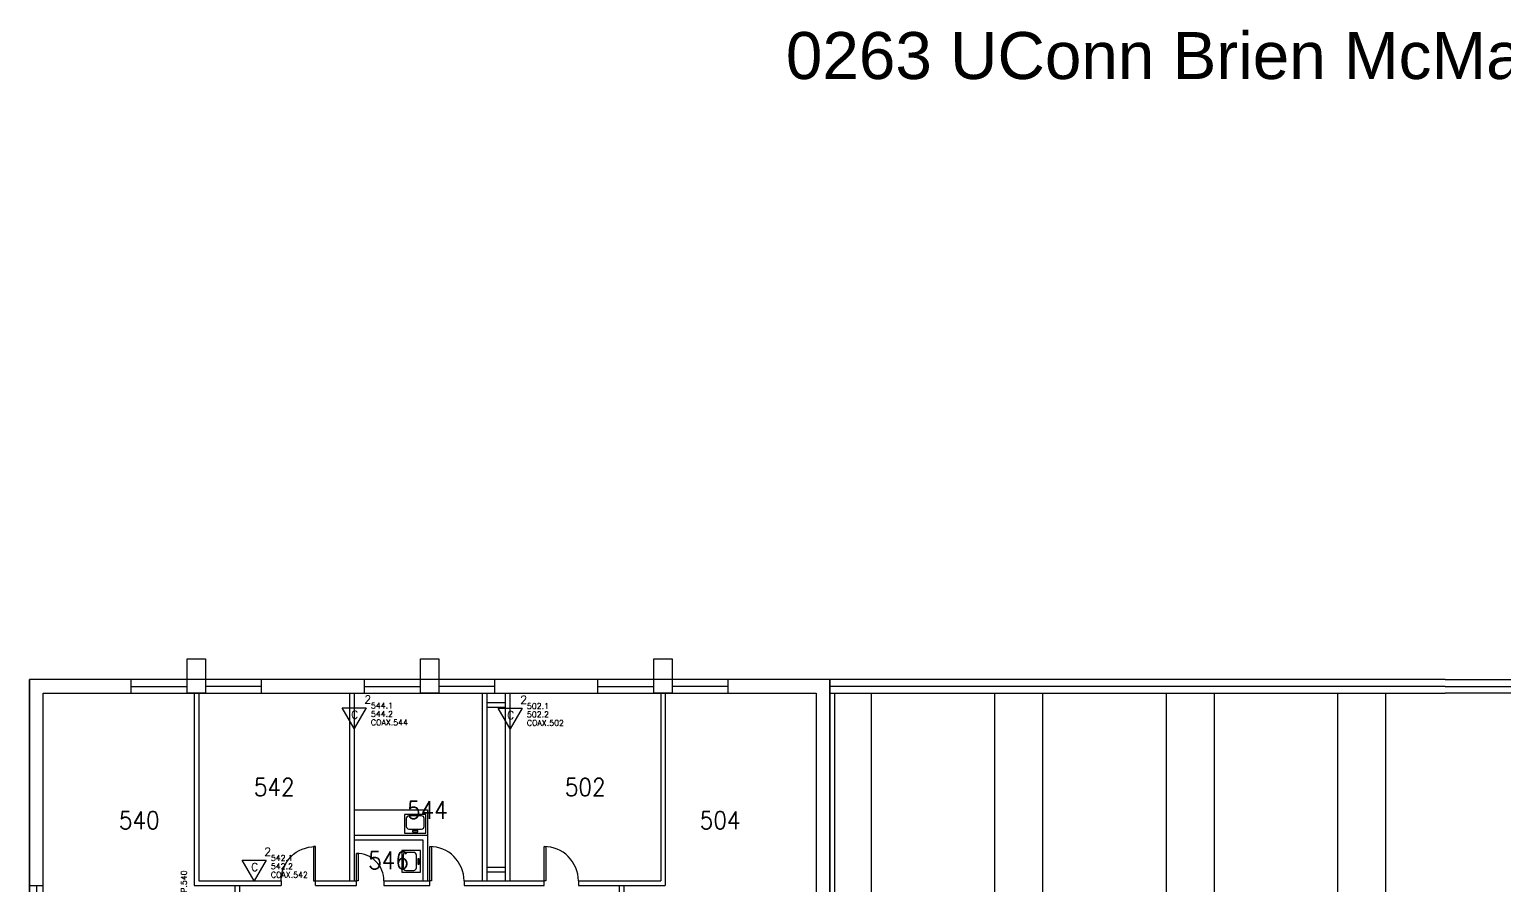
# Model space of a CAD drawing. Header units: inches. Extents: x -460 to 10305, y -938 to 5356.
# Drawn here: x 7811 to 9101, y 1111 to 1860 of the extents above; entities that cross this region are included whole.
import ezdxf
from ezdxf.enums import TextEntityAlignment as Align

# ---------------------------------------------------------------- set-up
doc = ezdxf.new("R2010")
doc.units = ezdxf.units.IN
doc.header["$MEASUREMENT"] = 0
doc.set_wipeout_variables(frame=1)
for name, color, linetype in [('01-0263-05-DWG-BFP-ARCH$0$SP-CASEHIDE', 11, 'Continuous'), ('01-0263-05-DWG-BFP-ARCH$0$SP-DOORS', 5, 'Continuous'), ('01-0263-05-DWG-BFP-ARCH$0$SP-FIXT', 35, 'Continuous'), ('01-0263-05-DWG-BFP-ARCH$0$SP-GROSS', 30, 'Continuous'), ('01-0263-05-DWG-BFP-ARCH$0$SP-RMNO', 7, 'Continuous'), ('01-0263-05-DWG-BFP-ARCH$0$SP-ROOM', 7, 'Continuous'), ('01-0263-05-DWG-BFP-ARCH$0$SP-SITE', 3, 'Continuous'), ('01-0263-05-DWG-BFP-ARCH$0$SP-WALL', 7, 'Continuous'), ('01-0263-05-DWG-BFP-ARCH$0$SP-WINDOWS', 6, 'Continuous'), ('01-0263-06-DWG-BFP-ARCH$0$SP-PRINT_TEXT', 250, 'Continuous'), ('T-Comm-E', 1, 'Continuous'), ('T-Comm-E-Wireless', 1, 'Continuous')]:
    doc.layers.add(name, color=color, linetype=linetype)
doc.layers.get('01-0263-05-DWG-BFP-ARCH$0$SP-ROOM').off()
doc.styles.add('01-0263-05-DWG-BFP-ARCH$0$ROMANS', font='ROMANS.shx', dxfattribs={"width": 0.9})
doc.styles.add('01-0263-06-DWG-BFP-ARCH$0$ARIAL', font='ARIAL', dxfattribs={"height": 0.2})
doc.styles.add('3-32', font='SIMPLEX.shx', dxfattribs={"height": 9})

# ---------------------------------------------------------------- blocks, each defined once
blk = doc.blocks.new('01-0263-06-DWG-BFP-ARCH', base_point=(1295.2, 1353.4))
at = {"layer": '01-0263-06-DWG-BFP-ARCH$0$SP-PRINT_TEXT', "linetype": 'Continuous', "style": '01-0263-06-DWG-BFP-ARCH$0$ARIAL'}
blk.add_text('0263 UConn Brien McMahon Hall & Dining - 06', height=41.084, dxfattribs=at).set_placement((2558, 1220.6), align=Align.CENTER)
blk = doc.blocks.new('01-0263-05-DWG-BFP-ARCH$0$DOR00')
at = {"color": 0}
for p, q in [((0, 1), (0, 0)), ((1, 0), (1, 1))]:
    blk.add_line(p, q, dxfattribs=at)
blk = doc.blocks.new('01-0263-05-DWG-BFP-ARCH$0$DOR01')
at = {"color": 0}
for p, q in [((1, 1), (0, 1)), ((0, 1), (0, 0)), ((1, 0), (1, 1)), ((0, 0), (1, 0))]:
    blk.add_line(p, q, dxfattribs=at)
blk = doc.blocks.new('01-0263-05-DWG-BFP-ARCH$0$S')
for p, q in [((4.1, 17.7, 36), (4.1, 8.7, 36)), ((21.3, 20.6, 36), (7, 20.6, 36)), ((24.2, 8.7, 36), (24.2, 17.7, 36)), ((7, 5.8, 36), (21.3, 5.8, 36))]:
    blk.add_line(p, q)
at = {"elevation": 36}
for points in [[(2.2, 1.1), (26.2, 1.1), (26.2, 22.1), (2.2, 22.1)], [(11.2, 2.6), (17.1, 2.6), (17.1, 4.1), (11.2, 4.1)]]:
    blk.add_lwpolyline(points, close=True, dxfattribs=at)
for centre, start, end in [((7, 17.7, 36), 90, 180), ((21.3, 17.7, 36), 0, 90), ((7, 8.7, 36), 180, 270), ((21.3, 8.7, 36), 270, 0)]:
    blk.add_arc(centre, 2.88, start, end)
blk = doc.blocks.new('01-0263-05-DWG-BFP-ARCH$0$FMGRM1')
at = {"style": '01-0263-05-DWG-BFP-ARCH$0$ROMANS', "width": 0.9}
for tag, p in [('DATA1', (0, -0.443)), ('DATA2', (0, -0.602)), ('DATA3', (0, -0.762)), ('DATA4', (0, -0.921)), ('DATA5', (0, -1.081))]:
    blk.add_attdef(tag, text='', height=0.117, dxfattribs=at).set_placement(p, align=Align.CENTER)
at = {"linetype": 'Continuous'}
blk.add_wipeout([(-0.375, -0.125), (0.375, -0.125), (0.375, 0.125), (-0.375, 0.125)], dxfattribs=at)
at = {"style": '01-0263-05-DWG-BFP-ARCH$0$ROMANS', "width": 0.9}
blk.add_attdef('RMAREA', text='', height=0.117, dxfattribs=at).set_placement((0, -0.284), align=Align.CENTER)
at = {"layer": '01-0263-05-DWG-BFP-ARCH$0$SP-RMNO', "style": '01-0263-05-DWG-BFP-ARCH$0$ROMANS', "width": 0.9}
blk.add_attdef('RMNUMB', text='', height=0.16, dxfattribs=at).set_placement((0, 0), align=Align.MIDDLE)
blk = doc.blocks.new('01-0263-05-DWG-BFP-ARCH', base_point=(1295.2, 1353.4))
at = {"layer": '01-0263-05-DWG-BFP-ARCH$0$SP-CASEHIDE'}
for p, q in [((1579.2, 2527.4), (1643.2, 2527.4)), ((1643.2, 2527.4), (1643.2, 2505.4))]:
    blk.add_line(p, q, dxfattribs=at)
at = {"layer": '01-0263-05-DWG-BFP-ARCH$0$SP-DOORS'}
for points in [[(1515.2, 2465.4, -0.414214), (1545.2, 2495.4, -0.414214)], [(1675.2, 2465.4, 0.414214), (1645.2, 2495.4, 0.414214)], [(1775.2, 2465.4, 0.414214), (1745.2, 2495.4, 0.414214)], [(1605.2, 2465.4, 0.414214), (1581.2, 2489.4, 0.414214)]]:
    blk.add_lwpolyline(points, format="xyb", dxfattribs=at)
at = {"layer": '01-0263-05-DWG-BFP-ARCH$0$SP-GROSS'}
blk.add_lwpolyline([(1995.2, 2641.4), (1295.2, 2641.4), (1295.2, 1353.4), (1995.1, 1353.5), (1995, 1373.7), (1995.2, 2641.4)], close=True, dxfattribs=at)
at = {"layer": '01-0263-05-DWG-BFP-ARCH$0$SP-SITE'}
for p, q in [((2031.2, 2629.4), (2031.2, 2377.4)), ((2031.2, 2629.4), (2139.2, 2629.4)), ((2139.2, 2629.4), (2139.2, 2377.4)), ((2181.2, 2629.4), (2181.2, 2377.4)), ((2289.2, 2629.4), (2289.2, 2377.4)), ((2331.2, 2629.4), (2331.2, 2377.4)), ((2439.2, 2629.4), (2439.2, 2377.4)), ((2481.2, 2629.4), (2481.2, 2377.4))]:
    blk.add_line(p, q, dxfattribs=at)
for points in [[(2533.2, 2641.4), (2421.7, 2641.4), (1995.2, 2641.4)], [(2533.2, 2635.4), (1995.2, 2635.4)], [(2533.2, 2641.4), (2644.7, 2641.4), (3071.2, 2641.4)], [(2533.2, 2635.4), (3071.2, 2635.4)], [(1995.2, 2629.4), (2421.7, 2629.4), (2533.2, 2629.4)], [(3071.2, 2629.4), (2644.7, 2629.4), (2533.2, 2629.4)]]:
    blk.add_lwpolyline(points, dxfattribs=at)
at = {"layer": '01-0263-05-DWG-BFP-ARCH$0$SP-WALL'}
for p, q in [((1433.2, 2659.4), (1449.2, 2659.4)), ((1433.2, 2629.4), (1433.2, 2659.4)), ((1449.2, 2659.4), (1449.2, 2629.4)), ((1637.2, 2629.4), (1637.2, 2659.4)), ((1637.2, 2659.4), (1653.2, 2659.4)), ((1653.2, 2659.4), (1653.2, 2629.4)), ((1841.2, 2659.4), (1857.2, 2659.4)), ((1841.2, 2629.4), (1841.2, 2659.4)), ((1857.2, 2659.4), (1857.2, 2629.4)), ((1384.2, 2629.4), (1384.2, 2641.4)), ((1498.2, 2629.4), (1498.2, 2641.4)), ((1588.2, 2629.4), (1588.2, 2641.4)), ((1702.2, 2629.4), (1702.2, 2641.4)), ((1792.2, 2629.4), (1792.2, 2641.4)), ((1906.2, 2629.4), (1906.2, 2641.4)), ((1995.2, 2641.4), (1995.2, 1375.4)), ((1449.2, 2629.4), (1433.2, 2629.4)), ((1439.2, 2629.4), (1439.2, 2461.4)), ((1443.2, 2629.4), (1443.2, 2465.4)), ((1575.2, 2629.4), (1575.2, 2465.4)), ((1579.2, 2629.4), (1579.2, 2465.4)), ((1653.2, 2629.4), (1637.2, 2629.4)), ((1691.2, 2629.4), (1691.2, 2465.4)), ((1695.2, 2629.4), (1695.2, 2465.4)), ((1711.2, 2629.4), (1711.2, 2465.4)), ((1715.2, 2629.4), (1715.2, 2465.4)), ((1857.2, 2629.4), (1841.2, 2629.4)), ((1847.2, 2629.4), (1847.2, 2465.4)), ((1851.2, 2629.4), (1851.2, 2461.4)), ((1983.2, 2629.4), (1983.2, 1365.4)), ((1999.2, 2629.4), (1999.2, 1381.4)), ((1579.2, 2505.4), (1643.2, 2505.4)), ((1643.2, 2505.4), (1643.2, 2465.4)), ((1579.2, 2501.4), (1639.2, 2501.4)), ((1639.2, 2501.4), (1639.2, 2465.4)), ((1443.2, 2465.4), (1515.2, 2465.4)), ((1545.2, 2465.4), (1581.2, 2465.4)), ((1605.2, 2465.4), (1645.2, 2465.4)), ((1675.2, 2465.4), (1745.2, 2465.4)), ((1775.2, 2465.4), (1847.2, 2465.4)), ((1295.2, 2461.4), (1307.2, 2461.4)), ((1439.2, 2461.4), (1515.2, 2461.4)), ((1475.2, 2445.4), (1475.2, 2461.4)), ((1479.2, 2445.4), (1479.2, 2461.4)), ((1545.2, 2461.4), (1581.2, 2461.4)), ((1605.2, 2461.4), (1645.2, 2461.4)), ((1675.2, 2461.4), (1745.2, 2461.4)), ((1775.2, 2461.4), (1851.2, 2461.4)), ((1811.2, 2445.4), (1811.2, 2461.4)), ((1815.2, 2445.4), (1815.2, 2461.4))]:
    blk.add_line(p, q, dxfattribs=at)
for points in [[(1295.2, 1904.4), (1295.2, 2411.4), (1295.2, 2641.4)], [(1995.2, 2641.4), (1295.2, 2641.4)], [(1307.2, 1904.4), (1307.2, 2411.4), (1307.2, 2629.4)], [(1307.2, 2629.4), (1983.2, 2629.4)], [(1695.2, 2621.4), (1711.2, 2621.4)], [(1695.2, 2617.4), (1711.2, 2617.4)], [(1695.2, 2477.4), (1711.2, 2477.4)], [(1695.2, 2473.4), (1711.2, 2473.4)]]:
    blk.add_lwpolyline(points, dxfattribs=at)
at = {"layer": '01-0263-05-DWG-BFP-ARCH$0$SP-WINDOWS'}
for p, q in [((1384.2, 2635.4), (1433.2, 2635.4)), ((1498.2, 2635.4), (1449.2, 2635.4)), ((1588.2, 2635.4), (1637.2, 2635.4)), ((1702.2, 2635.4), (1653.2, 2635.4)), ((1792.2, 2635.4), (1841.2, 2635.4)), ((1906.2, 2635.4), (1857.2, 2635.4)), ((1301.2, 2461.4), (1301.2, 2412.4))]:
    blk.add_line(p, q, dxfattribs=at)
at = {"layer": '01-0263-05-DWG-BFP-ARCH$0$SP-DOORS', "rotation": 90}
for p, xscale, yscale, zscale in [((1545.2, 2465.4), 30, 1.5, 30), ((1645.2, 2465.4), 30, -1.5, 30), ((1745.2, 2465.4), 30, -1.5, 30), ((1581.2, 2465.4), 24, -1.5, 24)]:
    blk.add_blockref('01-0263-05-DWG-BFP-ARCH$0$DOR01', p, dxfattribs=dict(at, xscale=xscale, yscale=yscale, zscale=zscale))
at = {"layer": '01-0263-05-DWG-BFP-ARCH$0$SP-FIXT', "xscale": 0.78, "yscale": 0.78, "zscale": 0.78}
blk.add_blockref('01-0263-05-DWG-BFP-ARCH$0$S', (1621.5, 2506.2, 7.9), dxfattribs=at)
at = {"layer": '01-0263-05-DWG-BFP-ARCH$0$SP-FIXT', "xscale": 0.78, "yscale": 0.78, "zscale": 0.78, "rotation": 90}
blk.add_blockref('01-0263-05-DWG-BFP-ARCH$0$S', (1638.1, 2471.4, 7.9), dxfattribs=at)
at = {"layer": '01-0263-05-DWG-BFP-ARCH$0$SP-WALL', "xscale": 30, "yscale": 4, "zscale": 30, "rotation": 180}
blk.add_blockref('01-0263-05-DWG-BFP-ARCH$0$DOR00', (1545.2, 2465.4), dxfattribs=at)
at = {"layer": '01-0263-05-DWG-BFP-ARCH$0$SP-WALL', "yscale": -4}
for p, xscale, zscale in [((1581.2, 2465.4), 24, 24), ((1645.2, 2465.4), 30, 30), ((1745.2, 2465.4), 30, 30)]:
    blk.add_blockref('01-0263-05-DWG-BFP-ARCH$0$DOR00', p, dxfattribs=dict(at, xscale=xscale, zscale=zscale))
at = {"layer": '01-0263-05-DWG-BFP-ARCH$0$SP-ROOM'}
ref = blk.add_blockref('01-0263-05-DWG-BFP-ARCH$0$FMGRM1', (1509.2, 2547.4), dxfattribs=dict(at, xscale=96, yscale=96, zscale=96))
ref.add_attrib('RMNUMB', '542', dxfattribs={"layer": '01-0263-05-DWG-BFP-ARCH$0$SP-RMNO', "height": 15.36, "style": '01-0263-05-DWG-BFP-ARCH$0$ROMANS', "width": 0.9}).set_placement((1509.2, 2547.4), align=Align.MIDDLE)
ref = blk.add_blockref('01-0263-05-DWG-BFP-ARCH$0$FMGRM1', (1781.2, 2547.4), dxfattribs=dict(at, xscale=96, yscale=96, zscale=96))
ref.add_attrib('RMNUMB', '502', dxfattribs={"layer": '01-0263-05-DWG-BFP-ARCH$0$SP-RMNO', "height": 15.36, "style": '01-0263-05-DWG-BFP-ARCH$0$ROMANS', "width": 0.9}).set_placement((1781.2, 2547.4), align=Align.MIDDLE)
ref = blk.add_blockref('01-0263-05-DWG-BFP-ARCH$0$FMGRM1', (1391.2, 2518.4), dxfattribs=dict(at, xscale=96, yscale=96, zscale=96))
ref.add_attrib('RMNUMB', '540', dxfattribs={"layer": '01-0263-05-DWG-BFP-ARCH$0$SP-RMNO', "height": 15.36, "style": '01-0263-05-DWG-BFP-ARCH$0$ROMANS', "width": 0.9}).set_placement((1391.2, 2518.4), align=Align.MIDDLE)
ref = blk.add_blockref('01-0263-05-DWG-BFP-ARCH$0$FMGRM1', (1643.2, 2527.4), dxfattribs=dict(at, xscale=96, yscale=96, zscale=96))
ref.add_attrib('RMNUMB', '544', dxfattribs={"layer": '01-0263-05-DWG-BFP-ARCH$0$SP-RMNO', "height": 15.36, "style": '01-0263-05-DWG-BFP-ARCH$0$ROMANS', "width": 0.9}).set_placement((1643.2, 2527.4), align=Align.MIDDLE)
ref = blk.add_blockref('01-0263-05-DWG-BFP-ARCH$0$FMGRM1', (1899.2, 2518.4), dxfattribs=dict(at, xscale=96, yscale=96, zscale=96))
ref.add_attrib('RMNUMB', '504', dxfattribs={"layer": '01-0263-05-DWG-BFP-ARCH$0$SP-RMNO', "height": 15.36, "style": '01-0263-05-DWG-BFP-ARCH$0$ROMANS', "width": 0.9}).set_placement((1899.2, 2518.4), align=Align.MIDDLE)
ref = blk.add_blockref('01-0263-05-DWG-BFP-ARCH$0$FMGRM1', (1609.2, 2483.4), dxfattribs=dict(at, xscale=96, yscale=96, zscale=96))
ref.add_attrib('RMNUMB', '546', dxfattribs={"layer": '01-0263-05-DWG-BFP-ARCH$0$SP-RMNO', "height": 15.36, "style": '01-0263-05-DWG-BFP-ARCH$0$ROMANS', "width": 0.9}).set_placement((1609.2, 2483.4), align=Align.MIDDLE)
blk = doc.blocks.new('WIRELESS')
for p, q in [((10.5, 18.2), (-10.5, 18.2)), ((-10.5, 18.2), (0, 0)), ((0, 0), (10.5, 18.2))]:
    blk.add_line(p, q)
for centre, start, end in [((0, -1.4), 62.4297, 117.5703), ((0, -4.9), 65.5205, 114.4795), ((0, -8.1), 68.4095, 111.5905)]:
    blk.add_arc(centre, 32.1, start, end)
at = {"style": '3-32', "flags": 1}
for tag, p in [('RM_NUMBER', (50.9, 153.7)), ('UTP_CATEGORY', (50.9, 140.3)), ('QUANTITY_UTP', (50.9, 127.2)), ('WIRELESS_OUTLET_LOCATION', (50.9, 114.2)), ('TELECOMM_ROOM', (50.9, 100.3)), ('QTY_COAX', (50.3, 74.2)), ('POS_2', (166.1, 63.3)), ('POS_3', (166.1, 55.3)), ('POS_4', (166.1, 46.8)), ('POS_5', (166.1, 38.7)), ('POS_6', (166.1, 30))]:
    blk.add_attdef(tag, p, '', height=5, dxfattribs=at)
at = {"flags": 1}
for tag, p in [('SERIAL_NUMBER', (51.8, 50.2)), ('MAC_ADDRESS', (51.8, 26.2)), ('ELEVATION', (51.8, 2.2)), ('WO_NUMBER', (54, -25.6))]:
    blk.add_attdef(tag, text='', height=5, dxfattribs=at).set_placement(p, align=Align.BOTTOM_LEFT)
at = {"style": '3-32'}
blk.add_attdef('POS_1', (13.2, 6.5), '', height=5, dxfattribs=at)
blk = doc.blocks.new('VOICE(1)DATA(1)COAX(1)')
for p, q in [((0, 0), (-10.5, 18.2)), ((-10.5, 18.2), (10.5, 18.2)), ((10.5, 18.2), (0, 0))]:
    blk.add_line(p, q)
at = {"char_height": 7, "attachment_point": 1, "style": '3-32'}
for s, insert, width in [('2', (8.8, 29), 11.781), ('C', (-2.8, 15.6), 12.703)]:
    blk.add_mtext(s, dxfattribs=dict(at, insert=insert, width=width))
at = {"style": '3-32', "flags": 1}
for tag, p in [('RM_NUMBER', (92.1, 138.9)), ('UTP_CATEGORY', (92.1, 125.6)), ('QUANTITY_UTP', (92.1, 112.4)), ('WIRELESS_OUTLET_LOCATION', (92.1, 99.4)), ('TELECOMM_ROOM', (92.1, 85.6)), ('QTY_COAX', (91.3, 59.5)), ('POS_4', (202.7, 34.3)), ('POS_5', (202.7, 26)), ('POS_6', (202.7, 17.5))]:
    blk.add_attdef(tag, p, '', height=5, dxfattribs=at)
at = {"flags": 1}
blk.add_attdef('WO_NUMBER', text='', height=5, dxfattribs=at).set_placement((90.2, 43.1), align=Align.BOTTOM_LEFT)
at = {"style": '3-32'}
for tag, p in [('POS_1', (14.6, 17.5)), ('POS_2', (14.6, 10.2)), ('POS_3', (14.6, 2.8))]:
    blk.add_attdef(tag, p, '', height=5, dxfattribs=at)

msp = doc.modelspace()

# ---------------------------------------------------------------- block references
for name, p in [('01-0263-06-DWG-BFP-ARCH', (7811.4, 1949.1)), ('01-0263-05-DWG-BFP-ARCH', (7811.4, 3.3))]:
    msp.add_blockref(name, p)

# ---------------------------------------------------------------- next in the draw order: block references
at = {"layer": 'T-Comm-E'}
for p, values in [((8095.4, 1248.5), {'POS_1': '544.1', 'POS_2': '544.2', 'POS_3': 'COAX.544'}), ((8231.8, 1248.1), {'POS_1': '502.1', 'POS_2': '502.2', 'POS_3': 'COAX.502'}), ((8007.9, 1115.3), {'POS_1': '542.1', 'POS_2': '542.2', 'POS_3': 'COAX.542'})]:
    msp.add_blockref('VOICE(1)DATA(1)COAX(1)', p, dxfattribs=at).add_auto_attribs(values)
at = {"layer": 'T-Comm-E-Wireless', "rotation": 90}
msp.add_blockref('WIRELESS', (7955.4, 1082.7), dxfattribs=at).add_auto_attribs({'POS_1': 'WAP.540'})

doc.saveas('drawing.dxf')
